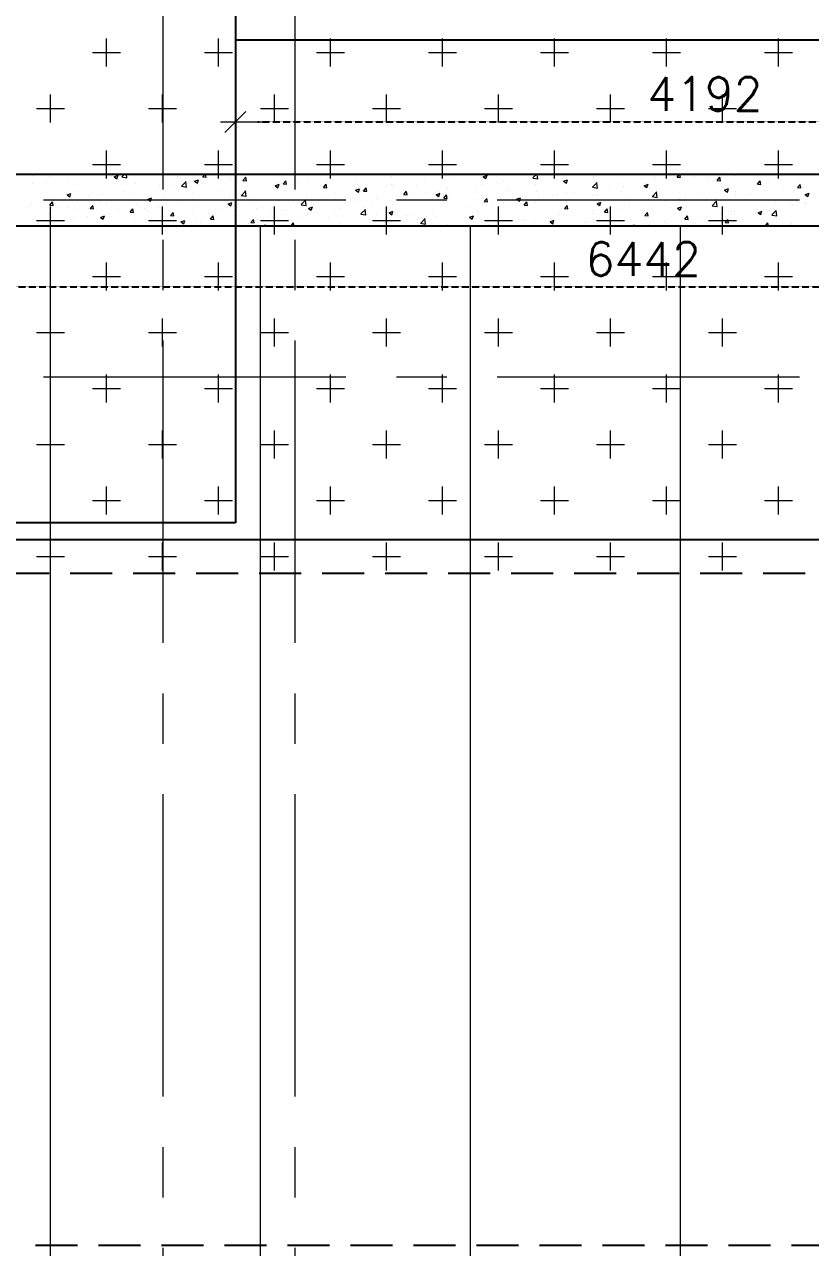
# Model space of a CAD drawing. Header units: inches. Extents: x 1472972 to 1563198, y -500444 to -382436.
# Drawn here: x 1498947 to 1502455, y -427585 to -422125 of the extents above; entities that cross this region are included whole.
import ezdxf

# ---------------------------------------------------------------- set-up
doc = ezdxf.new("R2010")
doc.units = ezdxf.units.IN
doc.header["$MEASUREMENT"] = 0
for name, pattern in [('( Hidden )', [0.375, 0.25, -0.125]), ('CONTINOUS', [0]), ('DOT', [0.25, 0, -0.25]), ('HIDDEN', [0.375, 0.25, -0.125]), ('SKY CITY 100MT BASEMENT AND HP COLUMN GRID$0$CENTER2', [1.125, 0.75, -0.125, 0.125, -0.125])]:
    doc.linetypes.add(name, pattern=pattern)
for name, color, linetype, lineweight in [('HATCH', 7, 'Continuous', 18), ('R C C  HATCH', 8, 'Continuous', 18), ('RAMP', 8, 'Continuous', 9), ('SKY CITY 100MT BASEMENT AND HP COLUMN GRID$0$cen-line', 8, 'SKY CITY 100MT BASEMENT AND HP COLUMN GRID$0$CENTER2', 0)]:
    doc.layers.add(name, color=color, linetype=linetype, lineweight=lineweight)
for name, color, linetype in [('S-DIAPHRAGM WALL', 1, 'Continuous'), ('S-FOOTING', 4, 'Continuous'), ('S-PCC', 7, 'HIDDEN'), ('S-RCC WALL', 6, 'Continuous')]:
    doc.layers.add(name, color=color, linetype=linetype)
doc.styles.add('Roman', font='romans')

# ---------------------------------------------------------------- blocks, each defined once
blk = doc.blocks.new('_Oblique')
at = {"color": 0, "linetype": 'ByBlock', "lineweight": -2}
blk.add_line((-0.5, -0.5), (0.5, 0.5), dxfattribs=at)
blk = doc.blocks.new('VAIS-2020.')
at = {"linetype": 'Continuous', "lineweight": 18, "ltscale": 750}
for p, q in [((0, -0.659), (0, 0.659)), ((0.659, 0), (-1.318, 0))]:
    blk.add_line(p, q, dxfattribs=at)
at = {"linetype": 'Continuous', "lineweight": 18, "ltscale": 750, "xscale": 0.9322988575902479, "yscale": 0.9322988575902479, "zscale": 0.9322988575902479, "rotation": 180}
blk.add_blockref('_Oblique', (0, 0), dxfattribs=at)

msp = doc.modelspace()

# ---------------------------------------------------------------- hatches: boundary and pattern name
at = {"layer": 'RAMP'}
h = msp.add_hatch(dxfattribs=at)
h.set_pattern_fill('ANSI31', color=8, scale=7500, angle=45)
edge = h.paths.add_edge_path()
edge.add_line((1497367.8, -429124.4), (1505554.9, -429124.4))
edge.add_line((1505554.9, -429124.4), (1505554.9, -423024.4))
edge.add_line((1505554.9, -423024.4), (1497887.9, -423024.4))
edge.add_arc((1497862.9, -420909.5), 2115.1, 256.4614, 270.6758, ccw=False)
edge.add_line((1497367.8, -422965.8), (1497367.8, -429124.4))
at = {"layer": 'S-DIAPHRAGM WALL', "true_color": 0x828282}
h = msp.add_hatch(color=8, dxfattribs=at)
h.dxf.hatch_style = 1
h.paths.add_polyline_path([(1476764.5, -386180.6), (1477769.1, -460913.6), (1517028.6, -460913.6), (1517028.6, -420907.7), (1519026.1, -420907.7), (1519026.1, -386180.6)], flags=16)
h.paths.add_polyline_path([(1476156.4, -385580.6), (1477177.1, -461513.6), (1517628.6, -461513.6), (1517628.6, -421507.7), (1519626.1, -421507.7), (1519626.1, -385580.6)])

# ---------------------------------------------------------------- linework, layer by layer
at = {"layer": 'HATCH', "color": 8, "linetype": 'Continuous'}
for p, q in [((1499312.5, -422312.5), (1499312.5, -422187.5)), ((1499812.5, -422312.5), (1499812.5, -422187.5)), ((1500312.5, -422312.5), (1500312.5, -422187.5)), ((1500812.5, -422312.5), (1500812.5, -422187.5)), ((1501312.5, -422312.5), (1501312.5, -422187.5)), ((1501812.5, -422312.5), (1501812.5, -422187.5)), ((1502312.5, -422312.5), (1502312.5, -422187.5)), ((1499250, -422250), (1499375, -422250)), ((1499750, -422250), (1499875, -422250)), ((1500250, -422250), (1500375, -422250)), ((1500750, -422250), (1500875, -422250)), ((1501250, -422250), (1501375, -422250)), ((1501750, -422250), (1501875, -422250)), ((1502250, -422250), (1502375, -422250)), ((1499062.5, -422562.5), (1499062.5, -422437.5)), ((1499562.5, -422562.5), (1499562.5, -422437.5)), ((1500062.5, -422562.5), (1500062.5, -422437.5)), ((1500562.5, -422562.5), (1500562.5, -422437.5)), ((1501062.5, -422562.5), (1501062.5, -422437.5)), ((1501562.5, -422562.5), (1501562.5, -422437.5)), ((1502062.5, -422562.5), (1502062.5, -422437.5)), ((1499000, -422500), (1499125, -422500)), ((1499500, -422500), (1499625, -422500)), ((1500000, -422500), (1500125, -422500)), ((1500500, -422500), (1500625, -422500)), ((1501000, -422500), (1501125, -422500)), ((1501500, -422500), (1501625, -422500)), ((1502000, -422500), (1502125, -422500)), ((1499312.5, -422812.5), (1499312.5, -422687.5)), ((1499812.5, -422812.5), (1499812.5, -422687.5)), ((1500312.5, -422812.5), (1500312.5, -422687.5)), ((1500812.5, -422812.5), (1500812.5, -422687.5)), ((1501312.5, -422812.5), (1501312.5, -422687.5)), ((1501812.5, -422812.5), (1501812.5, -422687.5)), ((1502312.5, -422812.5), (1502312.5, -422687.5)), ((1499250, -422750), (1499375, -422750)), ((1499750, -422750), (1499875, -422750)), ((1500250, -422750), (1500375, -422750)), ((1500750, -422750), (1500875, -422750)), ((1501250, -422750), (1501375, -422750)), ((1501750, -422750), (1501875, -422750)), ((1502250, -422750), (1502375, -422750)), ((1499062.5, -423062.5), (1499062.5, -422937.5)), ((1499562.5, -423062.5), (1499562.5, -422937.5)), ((1500062.5, -423062.5), (1500062.5, -422937.5)), ((1500562.5, -423062.5), (1500562.5, -422937.5)), ((1501062.5, -423062.5), (1501062.5, -422937.5)), ((1501562.5, -423062.5), (1501562.5, -422937.5)), ((1502062.5, -423062.5), (1502062.5, -422937.5)), ((1499000, -423000), (1499125, -423000)), ((1499500, -423000), (1499625, -423000)), ((1500000, -423000), (1500125, -423000)), ((1500500, -423000), (1500625, -423000)), ((1501000, -423000), (1501125, -423000)), ((1501500, -423000), (1501625, -423000)), ((1502000, -423000), (1502125, -423000)), ((1499312.5, -423312.5), (1499312.5, -423187.5)), ((1499812.5, -423312.5), (1499812.5, -423187.5)), ((1500312.5, -423312.5), (1500312.5, -423187.5)), ((1500812.5, -423312.5), (1500812.5, -423187.5)), ((1501312.5, -423312.5), (1501312.5, -423187.5)), ((1501812.5, -423312.5), (1501812.5, -423187.5)), ((1502312.5, -423312.5), (1502312.5, -423187.5)), ((1499250, -423250), (1499375, -423250)), ((1499750, -423250), (1499875, -423250)), ((1500250, -423250), (1500375, -423250)), ((1500750, -423250), (1500875, -423250)), ((1501250, -423250), (1501375, -423250)), ((1501750, -423250), (1501875, -423250)), ((1502250, -423250), (1502375, -423250)), ((1499062.5, -423562.5), (1499062.5, -423437.5)), ((1499562.5, -423562.5), (1499562.5, -423437.5)), ((1500062.5, -423562.5), (1500062.5, -423437.5)), ((1500562.5, -423562.5), (1500562.5, -423437.5)), ((1501062.5, -423562.5), (1501062.5, -423437.5)), ((1501562.5, -423562.5), (1501562.5, -423437.5)), ((1502062.5, -423562.5), (1502062.5, -423437.5)), ((1499000, -423500), (1499125, -423500)), ((1499500, -423500), (1499625, -423500)), ((1500000, -423500), (1500125, -423500)), ((1500500, -423500), (1500625, -423500)), ((1501000, -423500), (1501125, -423500)), ((1501500, -423500), (1501625, -423500)), ((1502000, -423500), (1502125, -423500)), ((1499312.5, -423812.5), (1499312.5, -423687.5)), ((1499812.5, -423812.5), (1499812.5, -423687.5)), ((1500312.5, -423812.5), (1500312.5, -423687.5)), ((1500812.5, -423812.5), (1500812.5, -423687.5)), ((1501312.5, -423812.5), (1501312.5, -423687.5)), ((1501812.5, -423812.5), (1501812.5, -423687.5)), ((1502312.5, -423812.5), (1502312.5, -423687.5)), ((1499250, -423750), (1499375, -423750)), ((1499750, -423750), (1499875, -423750)), ((1500250, -423750), (1500375, -423750)), ((1500750, -423750), (1500875, -423750)), ((1501250, -423750), (1501375, -423750)), ((1501750, -423750), (1501875, -423750)), ((1502250, -423750), (1502375, -423750)), ((1499062.5, -424062.5), (1499062.5, -423937.5)), ((1499562.5, -424062.5), (1499562.5, -423937.5)), ((1500062.5, -424062.5), (1500062.5, -423937.5)), ((1500562.5, -424062.5), (1500562.5, -423937.5)), ((1501062.5, -424062.5), (1501062.5, -423937.5)), ((1501562.5, -424062.5), (1501562.5, -423937.5)), ((1502062.5, -424062.5), (1502062.5, -423937.5)), ((1499000, -424000), (1499125, -424000)), ((1499500, -424000), (1499625, -424000)), ((1500000, -424000), (1500125, -424000)), ((1500500, -424000), (1500625, -424000)), ((1501000, -424000), (1501125, -424000)), ((1501500, -424000), (1501625, -424000)), ((1502000, -424000), (1502125, -424000)), ((1499312.5, -424312.5), (1499312.5, -424187.5)), ((1499812.5, -424312.5), (1499812.5, -424187.5)), ((1500312.5, -424312.5), (1500312.5, -424187.5)), ((1500812.5, -424312.5), (1500812.5, -424187.5)), ((1501312.5, -424312.5), (1501312.5, -424187.5)), ((1501812.5, -424312.5), (1501812.5, -424187.5)), ((1502312.5, -424312.5), (1502312.5, -424187.5)), ((1499250, -424250), (1499375, -424250)), ((1499750, -424250), (1499875, -424250)), ((1500250, -424250), (1500375, -424250)), ((1500750, -424250), (1500875, -424250)), ((1501250, -424250), (1501375, -424250)), ((1501750, -424250), (1501875, -424250)), ((1502250, -424250), (1502375, -424250)), ((1499062.5, -424562.5), (1499062.5, -424437.5)), ((1499562.5, -424562.5), (1499562.5, -424437.5)), ((1500062.5, -424562.5), (1500062.5, -424437.5)), ((1500562.5, -424562.5), (1500562.5, -424437.5)), ((1501062.5, -424562.5), (1501062.5, -424437.5)), ((1501562.5, -424562.5), (1501562.5, -424437.5)), ((1502062.5, -424562.5), (1502062.5, -424437.5)), ((1499000, -424500), (1499125, -424500)), ((1499500, -424500), (1499625, -424500)), ((1500000, -424500), (1500125, -424500)), ((1500500, -424500), (1500625, -424500)), ((1501000, -424500), (1501125, -424500)), ((1501500, -424500), (1501625, -424500)), ((1502000, -424500), (1502125, -424500))]:
    msp.add_line(p, q, dxfattribs=at)
at = {"layer": 'R C C  HATCH', "linetype": 'Continuous'}
for p, q in [((1498982.7, -422799.3), (1498982.7, -422799.3)), ((1499061.5, -422804), (1499061.5, -422804)), ((1499140.6, -422813.6), (1499140.6, -422813.6)), ((1499334.2, -422804.2), (1499334.2, -422804.2)), ((1499346.8, -422805.2), (1499364.3, -422798.5)), ((1499346.8, -422805.2), (1499359.3, -422813.6)), ((1499359.2, -422813.6), (1499364.3, -422798.5)), ((1499380.9, -422805.8), (1499403.1, -422809.3)), ((1499381.5, -422805.2), (1499391.8, -422794.4)), ((1499403.1, -422809.3), (1499401.4, -422794.4)), ((1499496.8, -422798.2), (1499496.8, -422798.2)), ((1499572.8, -422816.1), (1499572.8, -422816.1)), ((1499630.3, -422803.9), (1499630.3, -422803.9)), ((1499701.1, -422798.5), (1499701.1, -422798.5)), ((1499706.1, -422825.2), (1499723.6, -422818.5)), ((1499718.5, -422833.6), (1499723.6, -422818.5)), ((1499742.7, -422805.9), (1499752.3, -422794.4)), ((1499742.7, -422805.9), (1499757.7, -422807.2)), ((1499757.7, -422807.2), (1499755.3, -422794.4)), ((1499763.8, -422809.5), (1499763.8, -422809.5)), ((1499863.1, -422808.5), (1499863.1, -422808.5)), ((1499867, -422816.6), (1499867, -422816.6)), ((1499897.2, -422815.1), (1499897.2, -422815.1)), ((1499922, -422821.5), (1499934.1, -422807.2)), ((1499922, -422821.5), (1499937, -422822.9)), ((1499925.6, -422800.2), (1499925.6, -422800.2)), ((1499937, -422822.9), (1499934.1, -422807.2)), ((1500030.7, -422820.8), (1500030.7, -422820.8)), ((1500101.4, -422837.2), (1500113.4, -422822.9)), ((1500116.3, -422838.6), (1500113.4, -422822.9)), ((1500208.8, -422813.4), (1500208.8, -422813.4)), ((1500338.7, -422794.7), (1500338.7, -422794.7)), ((1500490.2, -422815.9), (1500490.2, -422815.9)), ((1500584.9, -422803.4), (1500584.9, -422803.4)), ((1500731.5, -422815.6), (1500731.5, -422815.6)), ((1500848.5, -422807.9), (1500848.5, -422807.9)), ((1500994, -422804.7), (1501011.5, -422798)), ((1500994, -422804.7), (1501006.4, -422813.1)), ((1501006.4, -422813.1), (1501011.5, -422798)), ((1501083, -422820.4), (1501083, -422820.4)), ((1501149.4, -422819), (1501149.4, -422819)), ((1501215.4, -422810.6), (1501237.6, -422814)), ((1501216, -422809.9), (1501230.9, -422794.4)), ((1501228.8, -422795.4), (1501228.8, -422795.4)), ((1501237.6, -422814), (1501235.3, -422794.4)), ((1501307.3, -422798.2), (1501307.3, -422798.2)), ((1501353.3, -422824.7), (1501370.8, -422818)), ((1501356.2, -422822.8), (1501356.2, -422822.8)), ((1501365.7, -422833.1), (1501370.8, -422818)), ((1501486, -422804.1), (1501486, -422804.1)), ((1501734.6, -422795), (1501734.6, -422795)), ((1501761.6, -422807.8), (1501761.6, -422807.8)), ((1501859.8, -422806.1), (1501869.6, -422794.4)), ((1501859.8, -422806.1), (1501874.8, -422807.4)), ((1501868, -422800.6), (1501868, -422800.6)), ((1501871.8, -422813.8), (1501871.8, -422813.8)), ((1501874.8, -422807.4), (1501872.4, -422794.4)), ((1501934.4, -422805.6), (1501934.4, -422805.6)), ((1501995.8, -422817.3), (1501995.8, -422817.3)), ((1502001.5, -422806.2), (1502001.5, -422806.2)), ((1502039.1, -422821.8), (1502051.2, -422807.4)), ((1502039.1, -422821.8), (1502054.1, -422823.1)), ((1502054.1, -422823.1), (1502051.2, -422807.4)), ((1502122.1, -422801.3), (1502122.1, -422801.3)), ((1502135, -422811.9), (1502135, -422811.9)), ((1502218.5, -422837.4), (1502230.5, -422823.1)), ((1502233.4, -422838.8), (1502230.5, -422823.1)), ((1502268.4, -422817.5), (1502268.4, -422817.5)), ((1502401.9, -422823.1), (1502401.9, -422823.1)), ((1498983.4, -422834.3), (1498983.4, -422834.3)), ((1499042.6, -422854.2), (1499042.6, -422854.2)), ((1499045.9, -422826.1), (1499045.9, -422826.1)), ((1499188.3, -422868.5), (1499188.3, -422868.5)), ((1499188.4, -422829.2), (1499188.4, -422829.2)), ((1499316.6, -422850.9), (1499316.6, -422850.9)), ((1499390, -422870.8), (1499390, -422870.8)), ((1499442.9, -422834.9), (1499442.9, -422834.9)), ((1499547.9, -422850), (1499547.9, -422850)), ((1499575.4, -422866.6), (1499575.4, -422866.6)), ((1499610.5, -422841.7), (1499610.5, -422841.7)), ((1499647.7, -422847.2), (1499669.9, -422850.7)), ((1499648.3, -422846.5), (1499667.8, -422826.3)), ((1499669.9, -422850.7), (1499667.1, -422826.9)), ((1499705.2, -422829.3), (1499705.2, -422829.3)), ((1499706.1, -422825.2), (1499718.5, -422833.6)), ((1499721.2, -422841.6), (1499721.2, -422841.6)), ((1499824.3, -422865.8), (1499824.3, -422865.8)), ((1499915.1, -422887.9), (1499934.6, -422867.6)), ((1499936.7, -422892), (1499934, -422868.3)), ((1499954.2, -422847), (1499954.2, -422847)), ((1500065.4, -422845.3), (1500082.9, -422838.5)), ((1500065.4, -422845.3), (1500077.8, -422853.7)), ((1500077.8, -422853.7), (1500082.9, -422838.5)), ((1500082.6, -422829.4), (1500082.6, -422829.4)), ((1500101.4, -422837.2), (1500116.3, -422838.5)), ((1500112.4, -422865.6), (1500112.4, -422865.6)), ((1500164.1, -422826.4), (1500164.1, -422826.4)), ((1500175, -422857.3), (1500175, -422857.3)), ((1500269.7, -422844.9), (1500269.7, -422844.9)), ((1500280.7, -422852.9), (1500292.7, -422838.6)), ((1500280.7, -422852.9), (1500295.6, -422854.2)), ((1500295.6, -422854.2), (1500292.7, -422838.6)), ((1500297.6, -422832.1), (1500297.6, -422832.1)), ((1500335.6, -422877.9), (1500335.6, -422877.9)), ((1500424.7, -422865.3), (1500442.2, -422858.6)), ((1500424.7, -422865.3), (1500437.1, -422873.7)), ((1500427.6, -422824.1), (1500427.6, -422824.1)), ((1500431, -422837.7), (1500431, -422837.7)), ((1500437.1, -422873.7), (1500442.2, -422858.6)), ((1500439.9, -422865.6), (1500439.9, -422865.6)), ((1500460, -422868.6), (1500472, -422854.2)), ((1500460, -422868.6), (1500474.9, -422869.9)), ((1500464, -422860.3), (1500464, -422860.3)), ((1500474.9, -422869.9), (1500472, -422854.3)), ((1500564.5, -422843.3), (1500564.5, -422843.3)), ((1500585.7, -422840.6), (1500585.7, -422840.6)), ((1500590.3, -422844.3), (1500590.3, -422844.3)), ((1500639.3, -422884.3), (1500651.4, -422869.9)), ((1500654.2, -422885.6), (1500651.3, -422870)), ((1500697.9, -422849), (1500697.9, -422849)), ((1500720.1, -422825.5), (1500720.1, -422825.5)), ((1500739.6, -422873), (1500739.6, -422873)), ((1500791.4, -422870.5), (1500791.4, -422870.5)), ((1500831.4, -422854.6), (1500831.4, -422854.6)), ((1500834.3, -422860.5), (1500834.3, -422860.5)), ((1500937.2, -422845.4), (1500937.2, -422845.4)), ((1500964.9, -422860.3), (1500964.9, -422860.3)), ((1500971.7, -422875.1), (1500971.7, -422875.1)), ((1500992.1, -422839.7), (1500992.1, -422839.7)), ((1501054.7, -422831.5), (1501054.7, -422831.5)), ((1501098.3, -422865.9), (1501098.3, -422865.9)), ((1501101.6, -422856.4), (1501101.6, -422856.4)), ((1501229.9, -422838.8), (1501229.9, -422838.8)), ((1501231.8, -422871.5), (1501231.8, -422871.5)), ((1501353.3, -422824.7), (1501365.7, -422833.1)), ((1501365.2, -422877.2), (1501365.2, -422877.2)), ((1501398.8, -422876.1), (1501398.8, -422876.1)), ((1501470.1, -422857.9), (1501470.1, -422857.9)), ((1501482.2, -422852), (1501504.4, -422855.4)), ((1501482.8, -422851.3), (1501502.3, -422831)), ((1501504.4, -422855.4), (1501501.7, -422831.7)), ((1501556.7, -422855.3), (1501556.7, -422855.3)), ((1501611.4, -422869.7), (1501611.4, -422869.7)), ((1501615.8, -422832.8), (1501615.8, -422832.8)), ((1501619.3, -422847.1), (1501619.3, -422847.1)), ((1501712.6, -422844.7), (1501730.1, -422838)), ((1501712.6, -422844.7), (1501725, -422853.1)), ((1501714, -422834.6), (1501714, -422834.6)), ((1501725, -422853.1), (1501730.1, -422838)), ((1501737.6, -422853.7), (1501737.6, -422853.7)), ((1501749.7, -422892.7), (1501769.1, -422872.4)), ((1501771.2, -422896.8), (1501768.5, -422873)), ((1501867.5, -422834.9), (1501867.5, -422834.9)), ((1502071.9, -422864.7), (1502089.4, -422858)), ((1502071.9, -422864.7), (1502084.3, -422873.1)), ((1502084.3, -422873.1), (1502089.3, -422858)), ((1502121.2, -422871), (1502121.2, -422871)), ((1502183.8, -422862.7), (1502183.8, -422862.7)), ((1502218.5, -422837.4), (1502233.4, -422838.7)), ((1502248.9, -422865.8), (1502248.9, -422865.8)), ((1502278.5, -422850.3), (1502278.5, -422850.3)), ((1502334.5, -422856.9), (1502334.5, -422856.9)), ((1502377.3, -422848.2), (1502377.3, -422848.2)), ((1502397.8, -422853.1), (1502409.8, -422838.8)), ((1502397.8, -422853.1), (1502412.7, -422854.4)), ((1502412.7, -422854.5), (1502409.8, -422838.8)), ((1502431.1, -422884.8), (1502448.6, -422878)), ((1502436.4, -422829.5), (1502436.4, -422829.5)), ((1502443.6, -422893.2), (1502448.6, -422878)), ((1498980.2, -422924.7), (1498980.2, -422924.7)), ((1499047.8, -422909.1), (1499047.8, -422909.1)), ((1499058.4, -422887.2), (1499058.4, -422887.2)), ((1499060.2, -422931.2), (1499072.2, -422916.8)), ((1499060.2, -422931.2), (1499075.1, -422932.5)), ((1499075.1, -422932.5), (1499072.2, -422916.8)), ((1499074.9, -422912.2), (1499074.9, -422912.2)), ((1499136.8, -422885.9), (1499154.3, -422879.1)), ((1499136.8, -422885.9), (1499149.2, -422894.2)), ((1499149.2, -422894.2), (1499154.3, -422879.1)), ((1499181.3, -422914.7), (1499181.3, -422914.7)), ((1499232.7, -422891.5), (1499232.7, -422891.5)), ((1499239.5, -422946.8), (1499251.5, -422932.5)), ((1499254.4, -422948.2), (1499251.5, -422932.5)), ((1499283.8, -422916.7), (1499283.8, -422916.7)), ((1499295.3, -422883.2), (1499295.3, -422883.2)), ((1499314.7, -422920.3), (1499314.7, -422920.3)), ((1499429.6, -422891.6), (1499429.6, -422891.6)), ((1499439.9, -422918.1), (1499439.9, -422918.1)), ((1499448.2, -422926), (1499448.2, -422926)), ((1499496, -422905.9), (1499513.6, -422899.2)), ((1499496, -422905.9), (1499508.5, -422914.3)), ((1499508.5, -422914.3), (1499513.5, -422899.2)), ((1499569.7, -422899.4), (1499569.7, -422899.4)), ((1499581.6, -422931.6), (1499581.6, -422931.6)), ((1499639.4, -422927.9), (1499639.4, -422927.9)), ((1499698.1, -422881.8), (1499698.1, -422881.8)), ((1499797.3, -422907.1), (1499797.3, -422907.1)), ((1499855.3, -422925.9), (1499872.8, -422919.2)), ((1499855.3, -422925.9), (1499867.8, -422934.3)), ((1499859.9, -422898.8), (1499859.9, -422898.8)), ((1499867.8, -422934.3), (1499872.8, -422919.2)), ((1499914.5, -422888.6), (1499936.7, -422892)), ((1499951.2, -422930.2), (1499951.2, -422930.2)), ((1499954.6, -422886.4), (1499954.6, -422886.4)), ((1500079.5, -422912.6), (1500079.5, -422912.6)), ((1500148.3, -422915.7), (1500148.3, -422915.7)), ((1500181.3, -422930), (1500203.5, -422933.4)), ((1500181.9, -422929.3), (1500201.4, -422909)), ((1500203.5, -422933.4), (1500200.8, -422909.7)), ((1500205.8, -422896.6), (1500205.8, -422896.6)), ((1500294.1, -422890.7), (1500294.1, -422890.7)), ((1500361.8, -422922.7), (1500361.8, -422922.7)), ((1500424.4, -422914.5), (1500424.4, -422914.5)), ((1500499.8, -422920.5), (1500499.8, -422920.5)), ((1500519.1, -422902), (1500519.1, -422902)), ((1500587.2, -422927.5), (1500587.2, -422927.5)), ((1500639.3, -422884.3), (1500654.3, -422885.6)), ((1500645.6, -422895.5), (1500645.6, -422895.5)), ((1500677, -422881.2), (1500677, -422881.2)), ((1500717.1, -422908.8), (1500717.1, -422908.8)), ((1500784, -422885.3), (1500801.5, -422878.6)), ((1500784, -422885.3), (1500796.4, -422893.7)), ((1500796.4, -422893.7), (1500801.4, -422878.6)), ((1500818.6, -422900), (1500830.7, -422885.6)), ((1500818.6, -422900), (1500833.6, -422901.3)), ((1500833.6, -422901.3), (1500830.7, -422885.6)), ((1500845.4, -422891.2), (1500845.4, -422891.2)), ((1500989, -422930.1), (1500989, -422930.1)), ((1500997.9, -422915.7), (1501010, -422901.3)), ((1500997.9, -422915.7), (1501012.9, -422917)), ((1501012.9, -422917), (1501010, -422901.3)), ((1501032.7, -422932.9), (1501032.7, -422932.9)), ((1501083.6, -422917.6), (1501083.6, -422917.6)), ((1501143.2, -422905.3), (1501160.7, -422898.6)), ((1501143.2, -422905.3), (1501155.7, -422913.7)), ((1501155.7, -422913.7), (1501160.7, -422898.6)), ((1501177.3, -422931.4), (1501189.3, -422917)), ((1501177.3, -422931.4), (1501192.2, -422932.7)), ((1501178.5, -422907.9), (1501178.5, -422907.9)), ((1501192.2, -422932.7), (1501189.3, -422917)), ((1501226.9, -422922), (1501226.9, -422922)), ((1501241.5, -422896.8), (1501241.5, -422896.8)), ((1501304.1, -422888.6), (1501304.1, -422888.6)), ((1501324.3, -422882.9), (1501324.3, -422882.9)), ((1501353.2, -422906), (1501353.2, -422906)), ((1501356.6, -422947.1), (1501368.6, -422932.7)), ((1501371.5, -422948.4), (1501368.6, -422932.7)), ((1501483, -422887.3), (1501483, -422887.3)), ((1501498.7, -422882.8), (1501498.7, -422882.8)), ((1501502.5, -422925.4), (1501520, -422918.6)), ((1501502.5, -422925.4), (1501515, -422933.7)), ((1501514.9, -422933.7), (1501520, -422918.6)), ((1501632.1, -422888.4), (1501632.1, -422888.4)), ((1501749, -422893.3), (1501771.2, -422896.8)), ((1501765.6, -422894.1), (1501765.6, -422894.1)), ((1501806.1, -422912.4), (1501806.1, -422912.4)), ((1501864.4, -422918.1), (1501864.4, -422918.1)), ((1501868.7, -422904.2), (1501868.7, -422904.2)), ((1501897.1, -422931.9), (1501897.1, -422931.9)), ((1501899, -422899.7), (1501899, -422899.7)), ((1501963.3, -422891.7), (1501963.3, -422891.7)), ((1501992.8, -422900.5), (1501992.8, -422900.5)), ((1502016.5, -422934.1), (1502035.9, -422913.8)), ((1502032.5, -422905.4), (1502032.5, -422905.4)), ((1502038.1, -422938.2), (1502035.3, -422914.4)), ((1502042.9, -422906.9), (1502042.9, -422906.9)), ((1502119.1, -422884.5), (1502119.1, -422884.5)), ((1502166, -422911), (1502166, -422911)), ((1502188.7, -422881.9), (1502188.7, -422881.9)), ((1502299.4, -422916.6), (1502299.4, -422916.6)), ((1502370.6, -422928.1), (1502370.6, -422928.1)), ((1502374.2, -422931.4), (1502374.2, -422931.4)), ((1502394.4, -422911.8), (1502394.4, -422911.8)), ((1502431.1, -422884.8), (1502443.6, -422893.1)), ((1502432.9, -422922.3), (1502432.9, -422922.3)), ((1502433.2, -422919.8), (1502433.2, -422919.8)), ((1498967.1, -422937), (1498967.1, -422937)), ((1498992.2, -422966.7), (1498992.2, -422966.7)), ((1499055.4, -422970.5), (1499055.4, -422970.5)), ((1499100.5, -422942.6), (1499100.5, -422942.6)), ((1499138, -422941.7), (1499138, -422941.7)), ((1499185.2, -422951.7), (1499185.2, -422951.7)), ((1499229.6, -422981.8), (1499229.6, -422981.8)), ((1499234, -422948.3), (1499234, -422948.3)), ((1499239.5, -422946.8), (1499254.4, -422948.1)), ((1499286, -422986.5), (1499303.5, -422979.8)), ((1499286, -422986.5), (1499298.4, -422994.9)), ((1499298.4, -422994.9), (1499303.5, -422979.8)), ((1499313.6, -422934.1), (1499313.6, -422934.1)), ((1499324.2, -422969.4), (1499324.2, -422969.4)), ((1499367.4, -422953.9), (1499367.4, -422953.9)), ((1499418.8, -422962.5), (1499430.8, -422948.2)), ((1499418.8, -422962.5), (1499433.7, -422963.8)), ((1499433.7, -422963.9), (1499430.8, -422948.2)), ((1499482.1, -422948.6), (1499482.1, -422948.6)), ((1499500.9, -422959.6), (1499500.9, -422959.6)), ((1499544.7, -422940.3), (1499544.7, -422940.3)), ((1499566.7, -422982.6), (1499566.7, -422982.6)), ((1499598.1, -422978.2), (1499610.2, -422963.9)), ((1499598.1, -422978.2), (1499613, -422979.5)), ((1499613, -422979.5), (1499610.1, -422963.9)), ((1499634.3, -422965.2), (1499634.3, -422965.2)), ((1499695, -422965), (1499695, -422965)), ((1499715.1, -422937.3), (1499715.1, -422937.3)), ((1499767.8, -422970.8), (1499767.8, -422970.8)), ((1499777.4, -422993.9), (1499789.5, -422979.5)), ((1499792.3, -422995.2), (1499789.5, -422979.6)), ((1499821.3, -422949), (1499821.3, -422949)), ((1499848.5, -422942.9), (1499848.5, -422942.9)), ((1499856.7, -422965.7), (1499856.7, -422965.7)), ((1499888.8, -422985), (1499888.8, -422985)), ((1499901.2, -422976.5), (1499901.2, -422976.5)), ((1499982, -422948.5), (1499982, -422948.5)), ((1500002.5, -422940.7), (1500002.5, -422940.7)), ((1500034.7, -422982.1), (1500034.7, -422982.1)), ((1500046.7, -422964.2), (1500046.7, -422964.2)), ((1500109.3, -422956), (1500109.3, -422956)), ((1500115.4, -422954.2), (1500115.4, -422954.2)), ((1500202.8, -422979.9), (1500202.8, -422979.9)), ((1500203.9, -422943.5), (1500203.9, -422943.5)), ((1500208.2, -422970.6), (1500208.2, -422970.6)), ((1500214.6, -422945.9), (1500232.1, -422939.2)), ((1500214.6, -422945.9), (1500227.1, -422954.3)), ((1500227, -422954.3), (1500232.1, -422939.2)), ((1500248.9, -422959.8), (1500248.9, -422959.8)), ((1500332.6, -422961.1), (1500332.6, -422961.1)), ((1500354, -422945.5), (1500354, -422945.5)), ((1500382.4, -422965.4), (1500382.4, -422965.4)), ((1500448.1, -422971.4), (1500470.3, -422974.8)), ((1500448.7, -422970.7), (1500468.2, -422950.4)), ((1500461, -422943.5), (1500461, -422943.5)), ((1500470.3, -422974.8), (1500467.6, -422951)), ((1500515.8, -422971.1), (1500515.8, -422971.1)), ((1500573.9, -422965.9), (1500591.4, -422959.2)), ((1500573.9, -422965.9), (1500586.3, -422974.3)), ((1500586.3, -422974.3), (1500591.4, -422959.2)), ((1500611.2, -422979.8), (1500611.2, -422979.8)), ((1500649.3, -422976.7), (1500649.3, -422976.7)), ((1500673.8, -422971.6), (1500673.8, -422971.6)), ((1500741.1, -422983), (1500741.1, -422983)), ((1500768.5, -422959.1), (1500768.5, -422959.1)), ((1500782.7, -422982.4), (1500782.7, -422982.4)), ((1500842.4, -422974.4), (1500842.4, -422974.4)), ((1500886.9, -422958), (1500886.9, -422958)), ((1500926.4, -422938.3), (1500926.4, -422938.3)), ((1500933.2, -422986), (1500950.7, -422979.2)), ((1500933.2, -422986), (1500945.6, -422994.3)), ((1500945.6, -422994.4), (1500950.7, -422979.2)), ((1500968.7, -422958.4), (1500968.7, -422958.4)), ((1501098.5, -422939.6), (1501098.5, -422939.6)), ((1501238.3, -422987.2), (1501238.3, -422987.2)), ((1501333, -422974.7), (1501333, -422974.7)), ((1501356.6, -422947.1), (1501371.5, -422948.4)), ((1501480, -422970.5), (1501480, -422970.5)), ((1501490.9, -422953.9), (1501490.9, -422953.9)), ((1501535.9, -422962.7), (1501547.9, -422948.4)), ((1501535.9, -422962.7), (1501550.8, -422964)), ((1501550.8, -422964.1), (1501547.9, -422948.4)), ((1501553.5, -422945.7), (1501553.5, -422945.7)), ((1501605.5, -422982), (1501605.5, -422982)), ((1501608.3, -422952.9), (1501608.3, -422952.9)), ((1501648.2, -422933.2), (1501648.2, -422933.2)), ((1501715.2, -422978.4), (1501727.3, -422964.1)), ((1501715.2, -422978.4), (1501730.1, -422979.7)), ((1501730.1, -422979.8), (1501727.2, -422964.1)), ((1501734.6, -422936.9), (1501734.6, -422936.9)), ((1501751.3, -422957), (1501751.3, -422957)), ((1501861.8, -422945.4), (1501879.3, -422938.7)), ((1501861.8, -422945.4), (1501874.2, -422953.8)), ((1501874.2, -422953.8), (1501879.3, -422938.7)), ((1501894.5, -422994.1), (1501906.6, -422979.8)), ((1501909.4, -422995.4), (1501906.6, -422979.8)), ((1501957, -422986.8), (1501957, -422986.8)), ((1501989.8, -422983.8), (1501989.8, -422983.8)), ((1502015.8, -422934.7), (1502038.1, -422938.2)), ((1502055.5, -422969.6), (1502055.5, -422969.6)), ((1502102.8, -422961.8), (1502102.8, -422961.8)), ((1502116, -422967.8), (1502116, -422967.8)), ((1502118, -422961.3), (1502118, -422961.3)), ((1502212.7, -422948.9), (1502212.7, -422948.9)), ((1502221.1, -422965.4), (1502238.6, -422958.7)), ((1502221.1, -422965.4), (1502233.5, -422973.8)), ((1502233.5, -422973.8), (1502238.6, -422958.7)), ((1502245.9, -422949), (1502245.9, -422949)), ((1502248.6, -422936.8), (1502248.6, -422936.8)), ((1502282.6, -422976.1), (1502304.9, -422979.6)), ((1502283.3, -422975.4), (1502302.7, -422955.1)), ((1502304.9, -422979.5), (1502302.1, -422955.8)), ((1499009.1, -423010.8), (1499009.1, -423010.8)), ((1499167, -422990.1), (1499167, -422990.1)), ((1499310.5, -423017.3), (1499310.5, -423017.3)), ((1499436.8, -423001.3), (1499436.8, -423001.3)), ((1499565.1, -423015.8), (1499565.1, -423015.8)), ((1499645.3, -423006.5), (1499662.8, -422999.8)), ((1499645.3, -423006.5), (1499657.7, -423014.9)), ((1499657.7, -423014.9), (1499662.8, -422999.8)), ((1499710.9, -422990.8), (1499710.9, -422990.8)), ((1499731.5, -423005.7), (1499731.5, -423005.7)), ((1499777.4, -422993.9), (1499792.4, -422995.2)), ((1499794.1, -422997.4), (1499794.1, -422997.4)), ((1499916.6, -423020.6), (1499916.6, -423020.6)), ((1499948.1, -423013.5), (1499948.1, -423013.5)), ((1499956.7, -423009.6), (1499968.8, -422995.2)), ((1499956.7, -423009.6), (1499971.7, -423010.9)), ((1499971.7, -423010.9), (1499968.8, -422995.3)), ((1500010.1, -423024.4), (1500022.1, -423019.8)), ((1500020.5, -423024.4), (1500022, -423019.8)), ((1500062.4, -422995.6), (1500062.4, -422995.6)), ((1500076.5, -422995.9), (1500076.5, -422995.9)), ((1500136.8, -423024.4), (1500148.1, -423010.9)), ((1500150.6, -423024.4), (1500148.1, -423010.9)), ((1500168.2, -422987.8), (1500168.2, -422987.8)), ((1500296.1, -423021.3), (1500296.1, -423021.3)), ((1500301.6, -422993.4), (1500301.6, -422993.4)), ((1500358.6, -423013.1), (1500358.6, -423013.1)), ((1500435.1, -422999), (1500435.1, -422999)), ((1500453.3, -423000.6), (1500453.3, -423000.6)), ((1500568.5, -423004.7), (1500568.5, -423004.7)), ((1500584.2, -423010.7), (1500584.2, -423010.7)), ((1500595.3, -423008), (1500595.3, -423008)), ((1500702, -423010.3), (1500702, -423010.3)), ((1500714, -422992), (1500714, -422992)), ((1500714.9, -423012.7), (1500737.2, -423016.2)), ((1500715.6, -423012.1), (1500735, -422991.8)), ((1500737.1, -423016.2), (1500734.4, -422992.4)), ((1500835.4, -423015.9), (1500835.4, -423015.9)), ((1500916.2, -422988), (1500916.2, -422988)), ((1500968.9, -423021.6), (1500968.9, -423021.6)), ((1501017.9, -423016.2), (1501017.9, -423016.2)), ((1501049.6, -422993.6), (1501049.6, -422993.6)), ((1501095.5, -423022.9), (1501095.5, -423022.9)), ((1501175.8, -422995.4), (1501175.8, -422995.4)), ((1501183.1, -422999.3), (1501183.1, -422999.3)), ((1501223.8, -423005.2), (1501223.8, -423005.2)), ((1501292.5, -423006), (1501310, -422999.3)), ((1501292.5, -423006), (1501304.9, -423014.4)), ((1501304.9, -423014.4), (1501309.9, -422999.3)), ((1501316.5, -423004.9), (1501316.5, -423004.9)), ((1501350.1, -422989.2), (1501350.1, -422989.2)), ((1501450, -423010.6), (1501450, -423010.6)), ((1501459.7, -423007), (1501459.7, -423007)), ((1501583.5, -423016.2), (1501583.5, -423016.2)), ((1501655.9, -423024.4), (1501669.2, -423019.3)), ((1501667.5, -423024.4), (1501669.2, -423019.3)), ((1501716.9, -423021.8), (1501716.9, -423021.8)), ((1501731.6, -423020.1), (1501731.6, -423020.1)), ((1501740.3, -423011.1), (1501740.3, -423011.1)), ((1501802.9, -423002.8), (1501802.9, -423002.8)), ((1501811.2, -423011.9), (1501811.2, -423011.9)), ((1501861.4, -423001.4), (1501861.4, -423001.4)), ((1501894.5, -422994.1), (1501909.5, -422995.4)), ((1501897.6, -422990.3), (1501897.6, -422990.3)), ((1502073.8, -423009.8), (1502085.9, -422995.4)), ((1502073.8, -423009.8), (1502088.8, -423011.1)), ((1502088.8, -423011.1), (1502085.9, -422995.5)), ((1502254.1, -423024.4), (1502265.2, -423011.1)), ((1502267.6, -423024.4), (1502265.2, -423011.1)), ((1502344.1, -423024.3), (1502344.1, -423024.3)), ((1502367.4, -423018.4), (1502367.4, -423018.4)), ((1502371.2, -423014.6), (1502371.2, -423014.6))]:
    msp.add_line(p, q, dxfattribs=at)
at = {"layer": 'RAMP', "color": 8}
msp.add_lwpolyline([(1497367.8, -429124.4), (1505529.9, -429125.2), (1505529.9, -423024.4), (1497887.9, -423024.4, -0.062102), (1497367.8, -422965.8)], format="xyb", close=True, dxfattribs=at)
at = {"layer": 'S-FOOTING', "linetype": 'CONTINOUS'}
for p, q in [((1499887.9, -417369.6), (1499887.9, -424349.4)), ((1499887.9, -424349.4), (1496487.9, -424349.4))]:
    msp.add_line(p, q, dxfattribs=at)
at = {"layer": 'S-FOOTING'}
for p, q in [((1504079.9, -422194.4), (1499887.9, -422194.4)), ((1497887.9, -424424.4), (1504949.9, -424424.4))]:
    msp.add_line(p, q, dxfattribs=at)
at = {"layer": 'S-PCC', "color": 8, "linetype": 'DOT'}
msp.add_line((1499887.9, -422559.8), (1499887.9, -422560), dxfattribs=at)
at = {"layer": 'S-PCC'}
for p, q in [((1499987.9, -422560), (1503979.9, -422560)), ((1498587.9, -423297), (1504829.9, -423297))]:
    msp.add_line(p, q, dxfattribs=at)
at = {"layer": 'S-PCC', "linetype": '( Hidden )', "ltscale": 750}
for p, q in [((1496337.9, -424574.4), (1504799.9, -424574.4)), ((1490557.9, -427574.4), (1503179.9, -427574.4))]:
    msp.add_line(p, q, dxfattribs=at)
at = {"layer": 'S-RCC WALL'}
for p, q in [((1504929.9, -422794.4), (1498487.9, -422794.4)), ((1504929.9, -422794.4), (1498487.9, -422794.4)), ((1498487.9, -423024.4), (1504929.9, -423024.4)), ((1498487.9, -423024.4), (1504929.9, -423024.4))]:
    msp.add_line(p, q, dxfattribs=at)
at = {"layer": 'SKY CITY 100MT BASEMENT AND HP COLUMN GRID$0$cen-line', "color": 8, "ltscale": 1800}
for p, q in [((1499564.4, -383036.2), (1499564.4, -462083.8)), ((1500152.9, -383036.2), (1500152.9, -462083.8)), ((1520631.8, -422909.4), (1473571.7, -422909.4)), ((1520631.8, -423699.4), (1473571.7, -423699.4))]:
    msp.add_line(p, q, dxfattribs=at)

# ---------------------------------------------------------------- block references
at = {"layer": 'S-PCC', "xscale": 100, "yscale": 100, "zscale": 100, "rotation": 180}
msp.add_blockref('VAIS-2020.', (1499887.9, -422560), dxfattribs=at)

# ---------------------------------------------------------------- texts
at = {"layer": 'S-PCC', "color": 7, "char_height": 150, "attachment_point": 5, "style": 'Roman'}
for s, insert in [('4192', (1501983.9, -422435)), ('6442', (1501708.9, -423172))]:
    msp.add_mtext(s, dxfattribs=dict(at, insert=insert))

doc.saveas('drawing.dxf')
